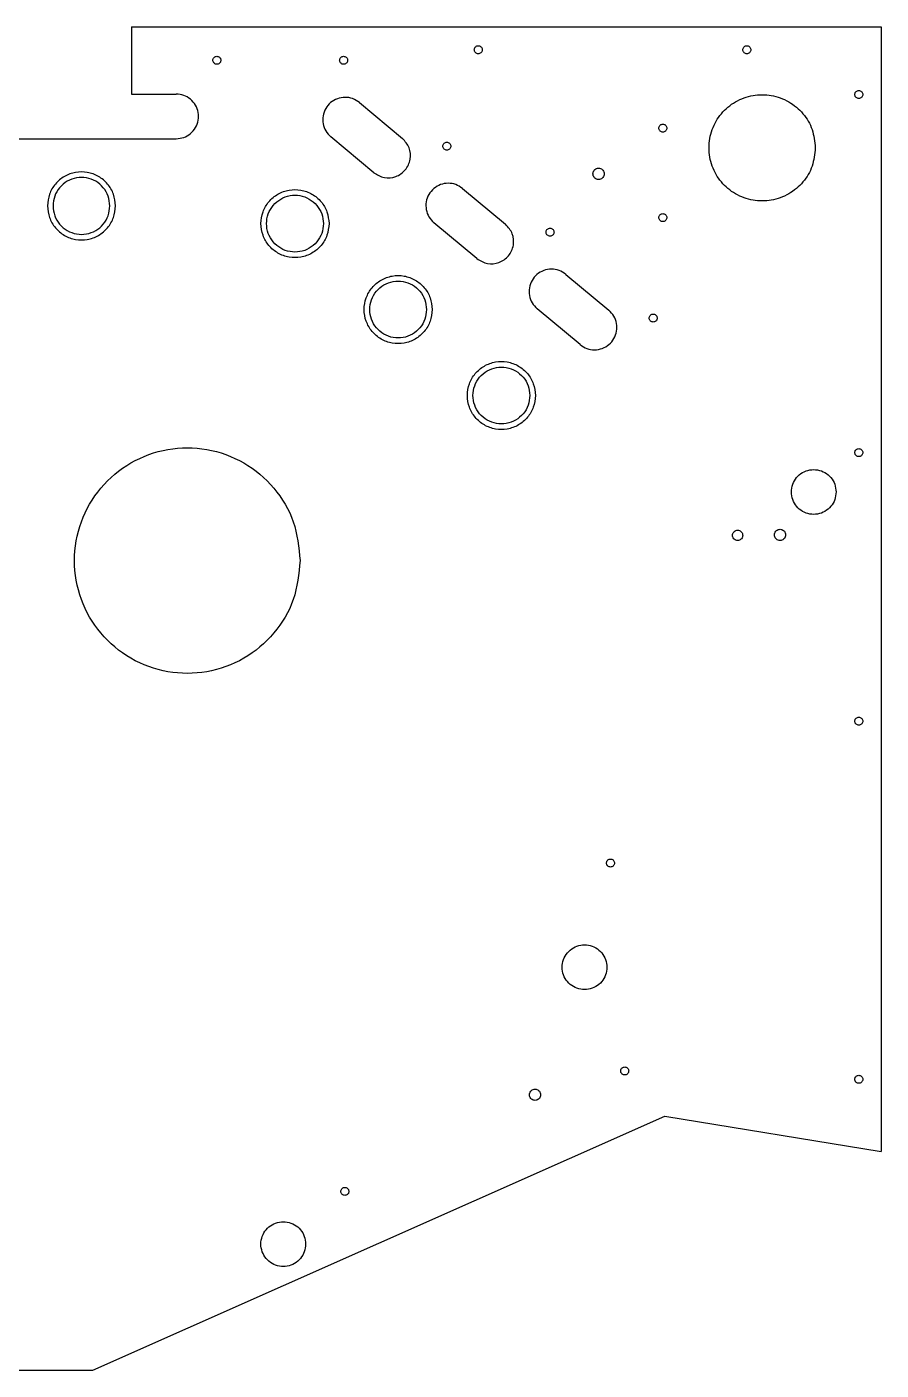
# Model space of a CAD drawing. Extents: x 72 to 1530, y 72 to 1153.
# Drawn here: x 843 to 1530, y 72 to 1153 of the extents above; entities that cross this region are included whole.
import ezdxf

# ---------------------------------------------------------------- set-up
doc = ezdxf.new("R2010")
doc.units = 0
doc.layers.add('DT250', color=7, linetype='CONTINUOUS')
doc.layers.add('DT500', color=7, linetype='CONTINUOUS')

msp = doc.modelspace()

# ---------------------------------------------------------------- linework, layer by layer
at = {"layer": 'DT250', "color": 3}
for points in [[(914.634977, 1008.702184), (914.634977, 1008.702184)], [(1086.356097, 994.457464), (1086.356097, 994.457464)], [(1169.351457, 925.350504), (1169.351457, 925.350504)], [(1252.346817, 856.243544), (1252.346817, 856.243544)]]:
    msp.add_lwpolyline(points, close=True, dxfattribs=at)
for points, knots in [([(914.634977, 1008.702184), (914.308924, 1011.902869), (913.661486, 1018.258412), (908.624389, 1026.658299), (901.247808, 1032.903643), (892.11104, 1036.216067), (882.420345, 1036.216067), (873.283577, 1032.903643), (865.906996, 1026.658299), (860.8699, 1018.258412), (860.222462, 1011.902869), (859.896409, 1008.702184)], [0, 0, 0, 0, 9.552975, 18.969177, 28.522152, 38.075127, 47.491328, 57.044304, 66.597279, 76.01348, 85.566456, 85.566456, 85.566456, 85.566456]), ([(1086.356097, 994.457464), (1086.02909, 997.657338), (1085.379755, 1004.011292), (1080.341975, 1012.408139), (1072.965813, 1018.650975), (1063.831824, 1021.961967), (1054.139633, 1021.961967), (1045.018437, 1018.650975), (1037.591196, 1012.408139), (1032.743202, 1004.011292), (1031.050527, 994.457464), (1032.743202, 984.903636), (1037.591196, 976.506789), (1045.018437, 970.263953), (1054.139633, 966.952961), (1063.831824, 966.952961), (1072.965813, 970.263953), (1080.341975, 976.506789), (1085.379755, 984.903636), (1086.02909, 991.25759), (1086.356097, 994.457464)], [0, 0, 0, 0, 9.550911, 18.965134, 28.516045, 38.066956, 47.481178, 57.032089, 66.583, 75.997223, 85.548134, 95.099045, 104.513267, 114.064179, 123.61509, 133.029312, 142.580223, 152.131134, 161.545357, 171.096268, 171.096268, 171.096268, 171.096268]), ([(859.896409, 1008.702184), (860.222462, 1005.501499), (860.8699, 999.145956), (865.906996, 990.746069), (873.283577, 984.500725), (882.420345, 981.188301), (892.11104, 981.188301), (901.247808, 984.500725), (908.624389, 990.746069), (913.661486, 999.145956), (914.308924, 1005.501499), (914.634977, 1008.702184)], [0, 0, 0, 0, 9.552975, 18.969177, 28.522152, 38.075127, 47.491328, 57.044304, 66.597279, 76.01348, 85.566456, 85.566456, 85.566456, 85.566456]), ([(1169.351457, 925.350504), (1169.02445, 928.550378), (1168.375115, 934.904332), (1163.337335, 943.301179), (1155.961173, 949.544015), (1146.827184, 952.855007), (1137.134993, 952.855007), (1128.013797, 949.544015), (1120.586556, 943.301179), (1115.738562, 934.904332), (1114.045887, 925.350504), (1115.738562, 915.796676), (1120.586556, 907.399829), (1128.013797, 901.156993), (1137.134993, 897.846001), (1146.827184, 897.846001), (1155.961173, 901.156993), (1163.337335, 907.399829), (1168.375115, 915.796676), (1169.02445, 922.15063), (1169.351457, 925.350504)], [0, 0, 0, 0, 9.550911, 18.965134, 28.516045, 38.066956, 47.481178, 57.032089, 66.583, 75.997223, 85.548134, 95.099045, 104.513267, 114.064179, 123.61509, 133.029312, 142.580223, 152.131134, 161.545357, 171.096268, 171.096268, 171.096268, 171.096268]), ([(1252.346817, 856.243544), (1252.019809, 859.443418), (1251.370474, 865.797371), (1246.332694, 874.194218), (1238.956532, 880.437053), (1229.822544, 883.748045), (1220.130353, 883.748045), (1211.009158, 880.437053), (1203.581917, 874.194218), (1198.733923, 865.797371), (1197.041247, 856.243544), (1198.733923, 846.689717), (1203.581917, 838.29287), (1211.009158, 832.050035), (1220.130353, 828.739043), (1229.822544, 828.739043), (1238.956532, 832.050035), (1246.332694, 838.29287), (1251.370474, 846.689717), (1252.019809, 853.04367), (1252.346817, 856.243544)], [0, 0, 0, 0, 9.550911, 18.965133, 28.516043, 38.066954, 47.481176, 57.032086, 66.582997, 75.997219, 85.548129, 95.09904, 104.513262, 114.064172, 123.615083, 133.029305, 142.580216, 152.131126, 161.545348, 171.096259, 171.096259, 171.096259, 171.096259])]:
    msp.add_open_spline(points, degree=3, knots=knots, dxfattribs=at)
at = {"layer": 'DT500', "color": 5}
for points in [[(927.405697, 1152.702184), (927.405697, 1098.702184)], [(927.405697, 1152.702184), (1530.405697, 1152.702184)], [(1530.405697, 1152.702184), (1530.405697, 248.152424)], [(927.405697, 1098.702184), (963.405697, 1098.702184)], [(1110.803057, 1091.850104), (1145.384417, 1063.055544)], [(639.405697, 1062.702184), (963.405697, 1062.702184)], [(1122.348817, 1035.390424), (1087.767377, 1064.184984)], [(1193.798417, 1022.743144), (1228.379777, 993.948584)], [(1205.344177, 966.283464), (1170.762737, 995.078024)], [(1276.793777, 953.636184), (1311.375137, 924.841624)], [(1288.339457, 897.176504), (1253.758097, 925.971064)], [(896.406257, 72.402424), (1356.330657, 276.702584)], [(1356.330657, 276.652744), (1530.405697, 248.152424)], [(707.005937, 72.402424), (896.406257, 72.402424)]]:
    msp.add_lwpolyline(points, dxfattribs=at)
for points in [[(999.405697, 1125.838824), (999.405697, 1125.838824)], [(1101.317857, 1125.838824), (1101.317857, 1125.838824)], [(1209.622497, 1134.302184), (1209.622497, 1134.302184)], [(1425.622497, 1134.302184), (1425.622497, 1134.302184)], [(1515.622497, 1098.302184), (1515.622497, 1098.302184)], [(1358.011217, 1071.302184), (1358.011217, 1071.302184)], [(1184.313217, 1056.731944), (1184.313217, 1056.731944)], [(1477.466977, 1055.415464), (1477.466977, 1055.415464)], [(1307.637057, 1034.501784), (1307.637057, 1034.501784)], [(910.122897, 1008.702184), (910.122897, 1008.702184)], [(1081.844017, 994.457464), (1081.844017, 994.457464)], [(1358.011217, 999.302184), (1358.011217, 999.302184)], [(1267.308577, 987.624984), (1267.308577, 987.624984)], [(1164.839377, 925.350504), (1164.839377, 925.350504)], [(1350.303937, 918.518024), (1350.303937, 918.518024)], [(1247.834737, 856.243544), (1247.834737, 856.243544)], [(1515.622497, 810.302184), (1515.622497, 810.302184)], [(1494.193297, 778.650264), (1494.193297, 778.650264)], [(1419.123057, 743.742344), (1419.123057, 743.742344)], [(1453.612737, 744.117464), (1453.612737, 744.117464)], [(1063.125697, 723.444024), (1063.125697, 723.444024)], [(1515.622497, 594.302184), (1515.622497, 594.302184)], [(1315.905457, 480.219304), (1315.905457, 480.219304)], [(1309.860337, 396.401704), (1309.860337, 396.401704)], [(1327.403297, 312.999944), (1327.403297, 312.999944)], [(1515.622497, 306.302184), (1515.622497, 306.302184)], [(1256.573697, 293.828344), (1256.573697, 293.828344)], [(1102.323137, 216.153864), (1102.323137, 216.153864)], [(1067.580737, 173.802184), (1067.580737, 173.802184)]]:
    msp.add_lwpolyline(points, close=True, dxfattribs=at)
for points, knots in [([(1209.622497, 1134.302184), (1209.584216, 1134.676778), (1209.508201, 1135.420606), (1208.918451, 1136.403587), (1208.054958, 1137.134406), (1206.985684, 1137.522009), (1205.851064, 1137.522009), (1204.783288, 1137.134406), (1203.913815, 1136.403587), (1203.346283, 1135.420606), (1203.148129, 1134.302184), (1203.346283, 1133.183762), (1203.913815, 1132.200781), (1204.783288, 1131.469962), (1205.851064, 1131.082359), (1206.985684, 1131.082359), (1208.054958, 1131.469962), (1208.918451, 1132.200781), (1209.508201, 1133.183762), (1209.584216, 1133.92759), (1209.622497, 1134.302184)], [0, 0, 0, 0, 1.118081, 2.220161, 3.338242, 4.456323, 5.558402, 6.676483, 7.794564, 8.896644, 10.014725, 11.132806, 12.234885, 13.352966, 14.471047, 15.573127, 16.691208, 17.809289, 18.911368, 20.02945, 20.02945, 20.02945, 20.02945]), ([(1425.622497, 1134.302184), (1425.584216, 1134.676779), (1425.508201, 1135.420607), (1424.918452, 1136.403587), (1424.054958, 1137.134407), (1422.985684, 1137.52201), (1421.851064, 1137.52201), (1420.783288, 1137.134407), (1419.913815, 1136.403587), (1419.346282, 1135.420607), (1419.148129, 1134.302184), (1419.346283, 1133.183762), (1419.913815, 1132.200781), (1420.783288, 1131.469962), (1421.851064, 1131.082359), (1422.985684, 1131.082359), (1424.054958, 1131.469962), (1424.918451, 1132.200781), (1425.508201, 1133.183762), (1425.584216, 1133.92759), (1425.622497, 1134.302184)], [0, 0, 0, 0, 1.118081, 2.220161, 3.338242, 4.456323, 5.558403, 6.676484, 7.794565, 8.896645, 10.014726, 11.132807, 12.234887, 13.352968, 14.471049, 15.573128, 16.691209, 17.80929, 18.91137, 20.029451, 20.029451, 20.029451, 20.029451]), ([(999.405697, 1125.838824), (999.367416, 1126.213418), (999.291401, 1126.957246), (998.701651, 1127.940227), (997.838158, 1128.671046), (996.768884, 1129.058649), (995.634264, 1129.058649), (994.566488, 1128.671046), (993.697015, 1127.940227), (993.129483, 1126.957246), (992.931329, 1125.838824), (993.129483, 1124.720402), (993.697015, 1123.737421), (994.566488, 1123.006602), (995.634264, 1122.618999), (996.768884, 1122.618999), (997.838158, 1123.006602), (998.701651, 1123.737421), (999.291401, 1124.720402), (999.367416, 1125.46423), (999.405697, 1125.838824)], [0, 0, 0, 0, 1.118081, 2.220161, 3.338242, 4.456323, 5.558402, 6.676483, 7.794564, 8.896644, 10.014725, 11.132806, 12.234885, 13.352966, 14.471047, 15.573127, 16.691208, 17.809289, 18.911368, 20.02945, 20.02945, 20.02945, 20.02945]), ([(1101.317857, 1125.838824), (1101.279576, 1126.213418), (1101.203561, 1126.957246), (1100.613811, 1127.940227), (1099.750318, 1128.671046), (1098.681044, 1129.058649), (1097.546424, 1129.058649), (1096.478648, 1128.671046), (1095.609175, 1127.940227), (1095.041643, 1126.957246), (1094.843489, 1125.838824), (1095.041643, 1124.720402), (1095.609175, 1123.737421), (1096.478648, 1123.006602), (1097.546424, 1122.618999), (1098.681044, 1122.618999), (1099.750318, 1123.006602), (1100.613811, 1123.737421), (1101.203561, 1124.720402), (1101.279576, 1125.46423), (1101.317857, 1125.838824)], [0, 0, 0, 0, 1.118081, 2.220161, 3.338242, 4.456323, 5.558402, 6.676483, 7.794564, 8.896644, 10.014725, 11.132806, 12.234885, 13.352966, 14.471047, 15.573127, 16.691208, 17.809289, 18.911368, 20.02945, 20.02945, 20.02945, 20.02945]), ([(963.405697, 1062.702184), (965.51016, 1062.917244), (969.688969, 1063.344287), (975.211329, 1066.657532), (979.317059, 1071.508444), (981.494601, 1077.51625), (981.494601, 1083.888118), (979.317059, 1089.895924), (975.211329, 1094.746836), (969.688969, 1098.060081), (965.51016, 1098.487124), (963.405697, 1098.702184)], [0, 0, 0, 0, 6.281354, 12.472812, 18.754166, 25.03552, 31.226978, 37.508332, 43.789686, 49.981145, 56.262499, 56.262499, 56.262499, 56.262499]), ([(1110.803057, 1091.850104), (1109.048215, 1093.031439), (1105.563647, 1095.377204), (1099.199769, 1096.364703), (1092.940614, 1095.264071), (1087.422951, 1092.040585), (1083.34572, 1087.14396), (1081.174834, 1081.133742), (1081.225985, 1074.778761), (1083.349705, 1068.698965), (1086.287761, 1065.696857), (1087.767377, 1064.184984)], [0, 0, 0, 0, 6.281357, 12.472819, 18.754176, 25.035534, 31.226995, 37.508352, 43.78971, 49.981171, 56.262529, 56.262529, 56.262529, 56.262529]), ([(1477.466977, 1055.415464), (1476.956202, 1060.413565), (1475.941961, 1070.338236), (1468.073111, 1083.453841), (1456.551781, 1093.204949), (1442.284785, 1098.376612), (1427.145894, 1098.376612), (1412.898879, 1093.204949), (1401.297767, 1083.453841), (1393.725357, 1070.338236), (1391.08145, 1055.415464), (1393.725357, 1040.492692), (1401.297767, 1027.377087), (1412.898879, 1017.625979), (1427.145894, 1012.454316), (1442.284785, 1012.454316), (1456.551781, 1017.625979), (1468.073111, 1027.377087), (1475.941961, 1040.492692), (1476.956202, 1050.417363), (1477.466977, 1055.415464)], [0, 0, 0, 0, 14.918216, 29.622929, 44.541145, 59.459361, 74.164074, 89.082289, 104.000505, 118.705218, 133.623434, 148.54165, 163.246363, 178.164579, 193.082795, 207.787508, 222.705724, 237.62394, 252.328652, 267.246868, 267.246868, 267.246868, 267.246868]), ([(1515.622497, 1098.302184), (1515.584216, 1098.676778), (1515.508201, 1099.420606), (1514.918451, 1100.403587), (1514.054958, 1101.134406), (1512.985684, 1101.522009), (1511.851064, 1101.522009), (1510.783288, 1101.134406), (1509.913815, 1100.403587), (1509.346283, 1099.420606), (1509.148129, 1098.302184), (1509.346283, 1097.183762), (1509.913815, 1096.200781), (1510.783288, 1095.469962), (1511.851064, 1095.082359), (1512.985684, 1095.082359), (1514.054958, 1095.469962), (1514.918451, 1096.200781), (1515.508201, 1097.183762), (1515.584216, 1097.92759), (1515.622497, 1098.302184)], [0, 0, 0, 0, 1.118081, 2.220161, 3.338242, 4.456323, 5.558402, 6.676483, 7.794564, 8.896644, 10.014725, 11.132806, 12.234885, 13.352966, 14.471047, 15.573127, 16.691208, 17.809289, 18.911368, 20.02945, 20.02945, 20.02945, 20.02945]), ([(1358.011217, 1071.302184), (1357.972936, 1071.676778), (1357.896921, 1072.420606), (1357.307171, 1073.403587), (1356.443678, 1074.134406), (1355.374404, 1074.522009), (1354.239784, 1074.522009), (1353.172008, 1074.134406), (1352.302535, 1073.403587), (1351.735003, 1072.420606), (1351.536849, 1071.302184), (1351.735003, 1070.183762), (1352.302535, 1069.200781), (1353.172008, 1068.469962), (1354.239784, 1068.082359), (1355.374404, 1068.082359), (1356.443678, 1068.469962), (1357.307171, 1069.200781), (1357.896921, 1070.183762), (1357.972936, 1070.92759), (1358.011217, 1071.302184)], [0, 0, 0, 0, 1.118081, 2.220161, 3.338242, 4.456323, 5.558402, 6.676483, 7.794564, 8.896644, 10.014725, 11.132806, 12.234885, 13.352966, 14.471047, 15.573127, 16.691208, 17.809289, 18.911368, 20.02945, 20.02945, 20.02945, 20.02945]), ([(1122.348817, 1035.390424), (1125.103608, 1033.745208), (1130.531599, 1030.503502), (1140.393218, 1031.607558), (1148.339592, 1037.171936), (1152.372771, 1045.994671), (1151.672517, 1055.893161), (1147.50135, 1060.644278), (1145.384417, 1063.055544)], [0, 0, 0, 0, 9.403581, 18.528653, 27.932234, 37.335816, 46.460887, 55.864469, 55.864469, 55.864469, 55.864469]), ([(1184.313217, 1056.731944), (1184.274936, 1057.106538), (1184.198921, 1057.850366), (1183.609171, 1058.833347), (1182.745678, 1059.564166), (1181.676404, 1059.951769), (1180.541784, 1059.951769), (1179.474008, 1059.564166), (1178.604535, 1058.833347), (1178.037003, 1057.850366), (1177.838849, 1056.731944), (1178.037003, 1055.613522), (1178.604535, 1054.630541), (1179.474008, 1053.899722), (1180.541784, 1053.512119), (1181.676404, 1053.512119), (1182.745678, 1053.899722), (1183.609171, 1054.630541), (1184.198921, 1055.613522), (1184.274936, 1056.35735), (1184.313217, 1056.731944)], [0, 0, 0, 0, 1.118081, 2.220161, 3.338242, 4.456323, 5.558402, 6.676483, 7.794564, 8.896644, 10.014725, 11.132806, 12.234885, 13.352966, 14.471047, 15.573127, 16.691208, 17.809289, 18.911368, 20.02945, 20.02945, 20.02945, 20.02945]), ([(1307.637057, 1034.501784), (1307.583291, 1035.0279), (1307.476529, 1036.072602), (1306.648229, 1037.453192), (1305.435457, 1038.479625), (1303.933668, 1039.02401), (1302.340101, 1039.02401), (1300.840415, 1038.479625), (1299.619245, 1037.453192), (1298.822149, 1036.072602), (1298.543843, 1034.501784), (1298.822149, 1032.930966), (1299.619245, 1031.550376), (1300.840415, 1030.523943), (1302.340101, 1029.979558), (1303.933668, 1029.979558), (1305.435457, 1030.523943), (1306.648229, 1031.550376), (1307.476529, 1032.930966), (1307.583291, 1033.975668), (1307.637057, 1034.501784)], [0, 0, 0, 0, 1.570339, 3.118203, 4.688542, 6.25888, 7.806745, 9.377083, 10.947422, 12.495286, 14.065625, 15.635963, 17.183828, 18.754166, 20.324505, 21.872369, 23.442708, 25.013046, 26.560911, 28.131249, 28.131249, 28.131249, 28.131249]), ([(910.122897, 1008.702184), (909.852479, 1011.376822), (909.31552, 1016.687766), (905.110313, 1023.708906), (898.948453, 1028.929641), (891.314384, 1031.698831), (883.216986, 1031.698831), (875.582916, 1028.929641), (869.421057, 1023.708906), (865.21585, 1016.687766), (864.67889, 1011.376822), (864.408473, 1008.702184)], [0, 0, 0, 0, 7.982201, 15.850008, 23.832209, 31.814411, 39.682217, 47.664419, 55.64662, 63.514427, 71.496628, 71.496628, 71.496628, 71.496628]), ([(1193.798417, 1022.743144), (1192.043575, 1023.924479), (1188.559007, 1026.270244), (1182.195129, 1027.257743), (1175.935974, 1026.157111), (1170.418311, 1022.933625), (1166.34108, 1018.037), (1164.170194, 1012.026782), (1164.221345, 1005.671801), (1166.345065, 999.592005), (1169.283121, 996.589897), (1170.762737, 995.078024)], [0, 0, 0, 0, 6.281357, 12.472819, 18.754176, 25.035534, 31.226995, 37.508352, 43.78971, 49.981171, 56.262529, 56.262529, 56.262529, 56.262529]), ([(1081.844017, 994.457464), (1081.570919, 997.12981), (1081.028633, 1002.436256), (1076.821377, 1009.448807), (1070.661242, 1014.662454), (1063.033074, 1017.427599), (1054.938728, 1017.427599), (1047.321245, 1014.662454), (1041.118452, 1009.448807), (1037.069694, 1002.436256), (1035.65607, 994.457464), (1037.069694, 986.478672), (1041.118452, 979.466121), (1047.321245, 974.252474), (1054.938728, 971.487329), (1063.033074, 971.487329), (1070.661242, 974.252474), (1076.821377, 979.466121), (1081.028633, 986.478672), (1081.570919, 991.785118), (1081.844017, 994.457464)], [0, 0, 0, 0, 7.976357, 15.838559, 23.814915, 31.791272, 39.653474, 47.629831, 55.606187, 63.46839, 71.444746, 79.421103, 87.283305, 95.259662, 103.236018, 111.098221, 119.074577, 127.050934, 134.913136, 142.889493, 142.889493, 142.889493, 142.889493]), ([(864.408473, 1008.702184), (864.67889, 1006.027546), (865.21585, 1000.716602), (869.421057, 993.695462), (875.582916, 988.474727), (883.216986, 985.705537), (891.314384, 985.705537), (898.948453, 988.474727), (905.110313, 993.695462), (909.31552, 1000.716602), (909.852479, 1006.027546), (910.122897, 1008.702184)], [0, 0, 0, 0, 7.982201, 15.850008, 23.832209, 31.814411, 39.682217, 47.664419, 55.64662, 63.514427, 71.496628, 71.496628, 71.496628, 71.496628]), ([(1205.344177, 966.283464), (1208.098968, 964.638248), (1213.526959, 961.396542), (1223.388578, 962.500598), (1231.334952, 968.064976), (1235.368131, 976.887711), (1234.667877, 986.786201), (1230.49671, 991.537318), (1228.379777, 993.948584)], [0, 0, 0, 0, 9.403581, 18.528653, 27.932234, 37.335816, 46.460887, 55.864469, 55.864469, 55.864469, 55.864469]), ([(1358.011217, 999.302184), (1357.972936, 999.676778), (1357.896921, 1000.420606), (1357.307171, 1001.403587), (1356.443678, 1002.134406), (1355.374404, 1002.522009), (1354.239784, 1002.522009), (1353.172008, 1002.134406), (1352.302535, 1001.403587), (1351.735003, 1000.420606), (1351.536849, 999.302184), (1351.735003, 998.183762), (1352.302535, 997.200781), (1353.172008, 996.469962), (1354.239784, 996.082359), (1355.374404, 996.082359), (1356.443678, 996.469962), (1357.307171, 997.200781), (1357.896921, 998.183762), (1357.972936, 998.92759), (1358.011217, 999.302184)], [0, 0, 0, 0, 1.118081, 2.220161, 3.338242, 4.456323, 5.558402, 6.676483, 7.794564, 8.896644, 10.014725, 11.132806, 12.234885, 13.352966, 14.471047, 15.573127, 16.691208, 17.809289, 18.911368, 20.02945, 20.02945, 20.02945, 20.02945]), ([(1267.308577, 987.624984), (1267.270296, 987.999578), (1267.194281, 988.743406), (1266.604531, 989.726387), (1265.741038, 990.457206), (1264.671764, 990.844809), (1263.537144, 990.844809), (1262.469368, 990.457206), (1261.599895, 989.726387), (1261.032363, 988.743406), (1260.834209, 987.624984), (1261.032363, 986.506562), (1261.599895, 985.523581), (1262.469368, 984.792762), (1263.537144, 984.405159), (1264.671764, 984.405159), (1265.741038, 984.792762), (1266.604531, 985.523581), (1267.194281, 986.506562), (1267.270296, 987.25039), (1267.308577, 987.624984)], [0, 0, 0, 0, 1.118081, 2.220161, 3.338242, 4.456323, 5.558402, 6.676483, 7.794564, 8.896644, 10.014725, 11.132806, 12.234885, 13.352966, 14.471047, 15.573127, 16.691208, 17.809289, 18.911368, 20.02945, 20.02945, 20.02945, 20.02945]), ([(1276.793777, 953.636184), (1275.038935, 954.817519), (1271.554367, 957.163284), (1265.190489, 958.150783), (1258.931334, 957.050151), (1253.413671, 953.826665), (1249.33644, 948.93004), (1247.165554, 942.919822), (1247.216705, 936.564841), (1249.340425, 930.485045), (1252.278481, 927.482937), (1253.758097, 925.971064)], [0, 0, 0, 0, 6.281357, 12.472819, 18.754176, 25.035534, 31.226995, 37.508352, 43.78971, 49.981171, 56.262529, 56.262529, 56.262529, 56.262529]), ([(1164.839377, 925.350504), (1164.566279, 928.02285), (1164.023993, 933.329296), (1159.816737, 940.341847), (1153.656602, 945.555494), (1146.028434, 948.320639), (1137.934088, 948.320639), (1130.316605, 945.555494), (1124.113812, 940.341847), (1120.065054, 933.329296), (1118.65143, 925.350504), (1120.065054, 917.371712), (1124.113812, 910.359161), (1130.316605, 905.145514), (1137.934088, 902.380369), (1146.028434, 902.380369), (1153.656602, 905.145514), (1159.816737, 910.359161), (1164.023993, 917.371712), (1164.566279, 922.678158), (1164.839377, 925.350504)], [0, 0, 0, 0, 7.976357, 15.838559, 23.814915, 31.791272, 39.653474, 47.629831, 55.606187, 63.46839, 71.444746, 79.421103, 87.283305, 95.259662, 103.236018, 111.098221, 119.074577, 127.050934, 134.913136, 142.889493, 142.889493, 142.889493, 142.889493]), ([(1288.339457, 897.176504), (1290.094298, 895.995169), (1293.578867, 893.649404), (1299.942745, 892.661905), (1306.201899, 893.762537), (1311.719562, 896.986023), (1315.796793, 901.882648), (1317.96768, 907.892866), (1317.916528, 914.247847), (1315.792809, 920.327643), (1312.854753, 923.329751), (1311.375137, 924.841624)], [0, 0, 0, 0, 6.281357, 12.472819, 18.754176, 25.035534, 31.226995, 37.508352, 43.78971, 49.981171, 56.262529, 56.262529, 56.262529, 56.262529]), ([(1350.303937, 918.518024), (1350.265656, 918.892618), (1350.189641, 919.636446), (1349.599891, 920.619427), (1348.736398, 921.350246), (1347.667124, 921.737849), (1346.532504, 921.737849), (1345.464728, 921.350246), (1344.595255, 920.619427), (1344.027723, 919.636446), (1343.829569, 918.518024), (1344.027723, 917.399602), (1344.595255, 916.416621), (1345.464728, 915.685802), (1346.532504, 915.298199), (1347.667124, 915.298199), (1348.736398, 915.685802), (1349.599891, 916.416621), (1350.189641, 917.399602), (1350.265656, 918.14343), (1350.303937, 918.518024)], [0, 0, 0, 0, 1.118081, 2.220161, 3.338242, 4.456323, 5.558402, 6.676483, 7.794564, 8.896644, 10.014725, 11.132806, 12.234885, 13.352966, 14.471047, 15.573127, 16.691208, 17.809289, 18.911368, 20.02945, 20.02945, 20.02945, 20.02945]), ([(1247.834737, 856.243544), (1247.561639, 858.91589), (1247.019353, 864.222336), (1242.812097, 871.234887), (1236.651962, 876.448534), (1229.023794, 879.213679), (1220.929448, 879.213679), (1213.311965, 876.448534), (1207.109172, 871.234887), (1203.060414, 864.222336), (1201.64679, 856.243544), (1203.060414, 848.264752), (1207.109172, 841.252201), (1213.311965, 836.038554), (1220.929448, 833.273409), (1229.023794, 833.273409), (1236.651962, 836.038554), (1242.812097, 841.252201), (1247.019353, 848.264752), (1247.561639, 853.571198), (1247.834737, 856.243544)], [0, 0, 0, 0, 7.976357, 15.838559, 23.814915, 31.791272, 39.653474, 47.629831, 55.606187, 63.46839, 71.444746, 79.421103, 87.283305, 95.259662, 103.236018, 111.098221, 119.074577, 127.050934, 134.913136, 142.889493, 142.889493, 142.889493, 142.889493]), ([(1063.125697, 723.444024), (1062.041778, 734.05052), (1059.889453, 755.111716), (1043.190924, 782.944411), (1018.741451, 803.63729), (988.465383, 814.612103), (956.339061, 814.612103), (926.105397, 803.63729), (901.486615, 782.944411), (885.417164, 755.111716), (879.806516, 723.444024), (885.417164, 691.776332), (901.486615, 663.943637), (926.105397, 643.250758), (956.339061, 632.275945), (988.465383, 632.275945), (1018.741451, 643.250758), (1043.190924, 663.943637), (1059.889453, 691.776332), (1062.041778, 712.837528), (1063.125697, 723.444024)], [0, 0, 0, 0, 31.658025, 62.862973, 94.520998, 126.179022, 157.383971, 189.041995, 220.70002, 251.904968, 283.562993, 315.221017, 346.425966, 378.083991, 409.742015, 440.946964, 472.604988, 504.263013, 535.467961, 567.125986, 567.125986, 567.125986, 567.125986]), ([(1515.622497, 810.302184), (1515.584216, 810.676778), (1515.508201, 811.420606), (1514.918451, 812.403587), (1514.054958, 813.134406), (1512.985684, 813.522009), (1511.851064, 813.522009), (1510.783288, 813.134406), (1509.913815, 812.403587), (1509.346283, 811.420606), (1509.148129, 810.302184), (1509.346283, 809.183762), (1509.913815, 808.200781), (1510.783288, 807.469962), (1511.851064, 807.082359), (1512.985684, 807.082359), (1514.054958, 807.469962), (1514.918451, 808.200781), (1515.508201, 809.183762), (1515.584216, 809.92759), (1515.622497, 810.302184)], [0, 0, 0, 0, 1.118081, 2.220161, 3.338242, 4.456323, 5.558402, 6.676483, 7.794564, 8.896644, 10.014725, 11.132806, 12.234885, 13.352966, 14.471047, 15.573127, 16.691208, 17.809289, 18.911368, 20.02945, 20.02945, 20.02945, 20.02945]), ([(1494.193297, 778.650264), (1493.978234, 780.754727), (1493.551185, 784.933536), (1490.237985, 790.455896), (1485.386899, 794.561626), (1479.379743, 796.739169), (1473.005472, 796.739169), (1467.006729, 794.561626), (1462.12205, 790.455896), (1458.933667, 784.933536), (1457.820444, 778.650264), (1458.933667, 772.366992), (1462.12205, 766.844632), (1467.006729, 762.738902), (1473.005472, 760.561359), (1479.379743, 760.561359), (1485.386899, 762.738902), (1490.237985, 766.844632), (1493.551185, 772.366992), (1493.978234, 776.545801), (1494.193297, 778.650264)], [0, 0, 0, 0, 6.281354, 12.472812, 18.754166, 25.03552, 31.226978, 37.508332, 43.789686, 49.981145, 56.262499, 62.543853, 68.735311, 75.016665, 81.298019, 87.489477, 93.770831, 100.052185, 106.243643, 112.524997, 112.524997, 112.524997, 112.524997]), ([(1419.123057, 743.742344), (1419.073592, 744.226371), (1418.975371, 745.187497), (1418.213335, 746.45764), (1417.097586, 747.401958), (1415.715939, 747.902793), (1414.249857, 747.902793), (1412.870146, 747.401958), (1411.74667, 746.45764), (1411.013342, 745.187497), (1410.757301, 743.742344), (1411.013342, 742.297191), (1411.74667, 741.027049), (1412.870146, 740.082731), (1414.249857, 739.581896), (1415.715939, 739.581896), (1417.097585, 740.082731), (1418.213335, 741.027049), (1418.975371, 742.297191), (1419.073592, 743.258317), (1419.123057, 743.742344)], [0, 0, 0, 0, 1.444712, 2.868747, 4.313459, 5.758171, 7.182206, 8.626918, 10.071629, 11.495665, 12.940377, 14.385088, 15.809123, 17.253835, 18.698546, 20.122582, 21.567293, 23.012005, 24.43604, 25.880751, 25.880751, 25.880751, 25.880751]), ([(1453.612737, 744.117464), (1453.558971, 744.64358), (1453.452209, 745.688282), (1452.623909, 747.068872), (1451.411137, 748.095305), (1449.909348, 748.63969), (1448.315781, 748.63969), (1446.816095, 748.095305), (1445.594925, 747.068872), (1444.797829, 745.688282), (1444.519523, 744.117464), (1444.797829, 742.546646), (1445.594925, 741.166056), (1446.816095, 740.139623), (1448.315781, 739.595238), (1449.909348, 739.595238), (1451.411137, 740.139623), (1452.623909, 741.166056), (1453.452209, 742.546646), (1453.558971, 743.591348), (1453.612737, 744.117464)], [0, 0, 0, 0, 1.570339, 3.118203, 4.688542, 6.25888, 7.806745, 9.377083, 10.947422, 12.495286, 14.065625, 15.635963, 17.183828, 18.754166, 20.324505, 21.872369, 23.442708, 25.013046, 26.560911, 28.131249, 28.131249, 28.131249, 28.131249]), ([(1515.622497, 594.302184), (1515.584216, 594.676778), (1515.508201, 595.420606), (1514.918451, 596.403587), (1514.054958, 597.134406), (1512.985684, 597.522009), (1511.851064, 597.522009), (1510.783288, 597.134406), (1509.913815, 596.403587), (1509.346283, 595.420606), (1509.148129, 594.302184), (1509.346283, 593.183762), (1509.913815, 592.200781), (1510.783288, 591.469962), (1511.851064, 591.082359), (1512.985684, 591.082359), (1514.054958, 591.469962), (1514.918451, 592.200781), (1515.508201, 593.183762), (1515.584216, 593.92759), (1515.622497, 594.302184)], [0, 0, 0, 0, 1.118081, 2.220161, 3.338242, 4.456323, 5.558402, 6.676483, 7.794564, 8.896644, 10.014725, 11.132806, 12.234885, 13.352966, 14.471047, 15.573127, 16.691208, 17.809289, 18.911368, 20.02945, 20.02945, 20.02945, 20.02945]), ([(1315.905457, 480.219304), (1315.867176, 480.593898), (1315.791161, 481.337726), (1315.201411, 482.320707), (1314.337918, 483.051526), (1313.268644, 483.439129), (1312.134024, 483.439129), (1311.066248, 483.051526), (1310.196775, 482.320707), (1309.629243, 481.337726), (1309.431089, 480.219304), (1309.629243, 479.100882), (1310.196775, 478.117901), (1311.066248, 477.387082), (1312.134024, 476.999479), (1313.268644, 476.999479), (1314.337918, 477.387082), (1315.201411, 478.117901), (1315.791161, 479.100882), (1315.867176, 479.84471), (1315.905457, 480.219304)], [0, 0, 0, 0, 1.118081, 2.220161, 3.338242, 4.456323, 5.558402, 6.676483, 7.794564, 8.896644, 10.014725, 11.132806, 12.234885, 13.352966, 14.471047, 15.573127, 16.691208, 17.809289, 18.911368, 20.02945, 20.02945, 20.02945, 20.02945]), ([(1309.860337, 396.401704), (1309.645274, 398.506167), (1309.218225, 402.684976), (1305.905025, 408.207336), (1301.053939, 412.313066), (1295.046783, 414.490609), (1288.672512, 414.490609), (1282.673769, 412.313066), (1277.78909, 408.207336), (1274.600707, 402.684976), (1273.487484, 396.401704), (1274.600707, 390.118432), (1277.78909, 384.596072), (1282.673769, 380.490342), (1288.672512, 378.312799), (1295.046783, 378.312799), (1301.053939, 380.490342), (1305.905025, 384.596072), (1309.218225, 390.118432), (1309.645274, 394.297241), (1309.860337, 396.401704)], [0, 0, 0, 0, 6.281354, 12.472812, 18.754166, 25.03552, 31.226978, 37.508332, 43.789686, 49.981145, 56.262499, 62.543853, 68.735311, 75.016665, 81.298019, 87.489477, 93.770831, 100.052185, 106.243643, 112.524997, 112.524997, 112.524997, 112.524997]), ([(1327.403297, 312.999944), (1327.365016, 313.374538), (1327.289001, 314.118366), (1326.699251, 315.101347), (1325.835758, 315.832166), (1324.766484, 316.219769), (1323.631864, 316.219769), (1322.564088, 315.832166), (1321.694615, 315.101347), (1321.127083, 314.118366), (1320.928929, 312.999944), (1321.127083, 311.881522), (1321.694615, 310.898541), (1322.564088, 310.167722), (1323.631864, 309.780119), (1324.766484, 309.780119), (1325.835758, 310.167722), (1326.699251, 310.898541), (1327.289001, 311.881522), (1327.365016, 312.62535), (1327.403297, 312.999944)], [0, 0, 0, 0, 1.118081, 2.220161, 3.338242, 4.456323, 5.558402, 6.676483, 7.794564, 8.896644, 10.014725, 11.132806, 12.234885, 13.352966, 14.471047, 15.573127, 16.691208, 17.809289, 18.911368, 20.02945, 20.02945, 20.02945, 20.02945]), ([(1515.622497, 306.302184), (1515.584216, 306.676778), (1515.508201, 307.420606), (1514.918451, 308.403587), (1514.054958, 309.134406), (1512.985684, 309.522009), (1511.851064, 309.522009), (1510.783288, 309.134406), (1509.913815, 308.403587), (1509.346283, 307.420606), (1509.148129, 306.302184), (1509.346283, 305.183762), (1509.913815, 304.200781), (1510.783288, 303.469962), (1511.851064, 303.082359), (1512.985684, 303.082359), (1514.054958, 303.469962), (1514.918451, 304.200781), (1515.508201, 305.183762), (1515.584216, 305.92759), (1515.622497, 306.302184)], [0, 0, 0, 0, 1.118081, 2.220161, 3.338242, 4.456323, 5.558402, 6.676483, 7.794564, 8.896644, 10.014725, 11.132806, 12.234885, 13.352966, 14.471047, 15.573127, 16.691208, 17.809289, 18.911368, 20.02945, 20.02945, 20.02945, 20.02945]), ([(1256.573697, 293.828344), (1256.519931, 294.35446), (1256.413169, 295.399162), (1255.584869, 296.779752), (1254.372097, 297.806185), (1252.870308, 298.35057), (1251.276741, 298.35057), (1249.777055, 297.806185), (1248.555885, 296.779752), (1247.758789, 295.399162), (1247.480483, 293.828344), (1247.758789, 292.257526), (1248.555885, 290.876936), (1249.777055, 289.850503), (1251.276741, 289.306118), (1252.870308, 289.306118), (1254.372097, 289.850503), (1255.584869, 290.876936), (1256.413169, 292.257526), (1256.519931, 293.302228), (1256.573697, 293.828344)], [0, 0, 0, 0, 1.570339, 3.118203, 4.688542, 6.25888, 7.806745, 9.377083, 10.947422, 12.495286, 14.065625, 15.635963, 17.183828, 18.754166, 20.324505, 21.872369, 23.442708, 25.013046, 26.560911, 28.131249, 28.131249, 28.131249, 28.131249]), ([(1102.323137, 216.153864), (1102.284856, 216.528458), (1102.208841, 217.272286), (1101.619091, 218.255267), (1100.755598, 218.986086), (1099.686324, 219.373689), (1098.551704, 219.373689), (1097.483928, 218.986086), (1096.614455, 218.255267), (1096.046923, 217.272286), (1095.848769, 216.153864), (1096.046923, 215.035442), (1096.614455, 214.052461), (1097.483928, 213.321642), (1098.551704, 212.934039), (1099.686324, 212.934039), (1100.755598, 213.321642), (1101.619091, 214.052461), (1102.208841, 215.035442), (1102.284856, 215.77927), (1102.323137, 216.153864)], [0, 0, 0, 0, 1.118081, 2.220161, 3.338242, 4.456323, 5.558402, 6.676483, 7.794564, 8.896644, 10.014725, 11.132806, 12.234885, 13.352966, 14.471047, 15.573127, 16.691208, 17.809289, 18.911368, 20.02945, 20.02945, 20.02945, 20.02945]), ([(1067.580737, 173.802184), (1067.365674, 175.906647), (1066.938625, 180.085456), (1063.625425, 185.607816), (1058.774339, 189.713546), (1052.767183, 191.891089), (1046.392912, 191.891089), (1040.394169, 189.713546), (1035.50949, 185.607816), (1032.321107, 180.085456), (1031.207884, 173.802184), (1032.321107, 167.518912), (1035.50949, 161.996552), (1040.394169, 157.890822), (1046.392912, 155.713279), (1052.767183, 155.713279), (1058.774339, 157.890822), (1063.625425, 161.996552), (1066.938625, 167.518912), (1067.365674, 171.697721), (1067.580737, 173.802184)], [0, 0, 0, 0, 6.281354, 12.472812, 18.754166, 25.03552, 31.226978, 37.508332, 43.789686, 49.981145, 56.262499, 62.543853, 68.735311, 75.016665, 81.298019, 87.489477, 93.770831, 100.052185, 106.243643, 112.524997, 112.524997, 112.524997, 112.524997])]:
    msp.add_open_spline(points, degree=3, knots=knots, dxfattribs=at)

doc.saveas('drawing.dxf')
